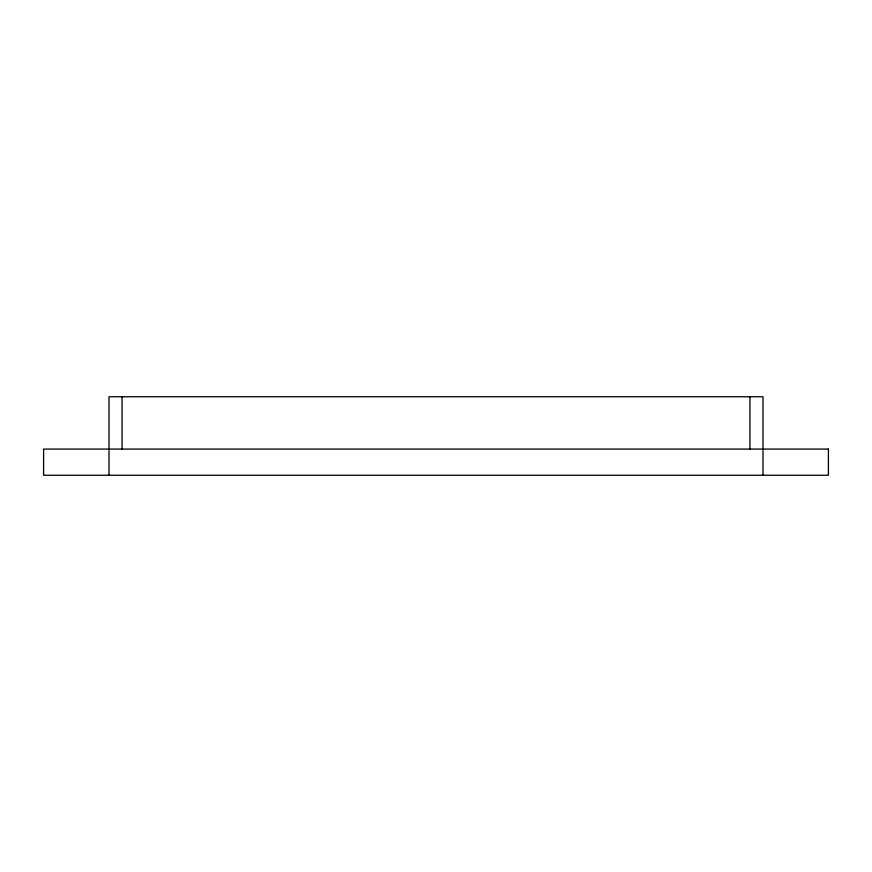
<?xml version="1.0" encoding="UTF-8"?>
<svg xmlns="http://www.w3.org/2000/svg" width="872" height="872" viewBox="0 0 872 872"><rect width="100%" height="100%" fill="white"/><g stroke="black" fill="none" stroke-linecap="round" stroke-linejoin="round"><path stroke-width="1.31" d="M763 475.24L763 396.76L109 396.76L109 475.24M749.92 396.76L749.92 449.08M122.08 396.76L122.08 449.08M828.4 449.08L43.6 449.08L43.6 475.24L828.4 475.24L828.4 449.08"/></g></svg>
